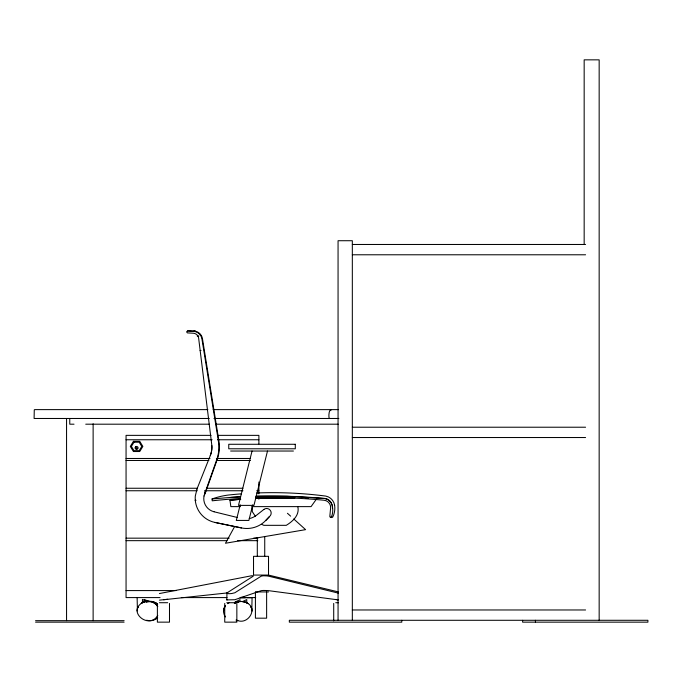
<?xml version="1.0" encoding="UTF-8"?>
<svg xmlns="http://www.w3.org/2000/svg" width="682" height="682" viewBox="0 0 682 682"><rect width="100%" height="100%" fill="white"/><g stroke="black" fill="none" stroke-linecap="round" stroke-linejoin="round"><path stroke-width="1.02" d="M297.787 506.462C299.901 515.123 292.8 521.321 286.278 525.328L263.781 525.328L261.965 524.458M157.781 615.394C149.375 629.929 126.826 611.933 142.436 602.641M225.572 616.963C222.835 613.766 222.835 608.736 225.572 605.531M246.824 602.845C258.913 608.702 247.165 626.281 236.202 619.819M334.623 505.268A20.059 20.059 0 0 1 332.876 516.854A1.569 1.569 0 0 1 330.753 517.314L331.691 516.368C334.01 509.931 332.927 499.233 324.41 498.431M223.483 611.251L223.756 609.086L225.427 605.804M331.691 516.368L331.657 516.615A0.929 0.929 0 0 1 329.824 516.368L330.6 508.039A7.161 7.161 0 0 0 324.172 500.256A543.545 543.545 0 0 0 255.716 497.843M252.042 451.032L238.495 505.388L253.951 505.388L267.497 451.032M240.192 504.833L236.304 520.426L248.862 520.426L252.749 504.833M204.012 495.967L204.941 492.95M196.987 489.062L195.299 496.036A24.74 24.74 0 0 0 214.958 522.429L241.522 527.945M204.54 494.152L216.748 459.702A37.536 37.51 0 0 0 218.393 441.237M196.953 489.062L210.303 455.585A22.523 22.506 0 0 0 211.821 445.465M137.662 607.977L138.318 606.571L137.559 608.276A8.73 8.73 0 0 0 137.125 610.987M234.693 526.427L225.486 543.239L305.596 529.65L293.772 518.985M204.873 492.251L205.64 491.04L205.077 491.04M316.653 498.789L311.06 506.624L251.956 506.624M338.4 599.913L269.45 590.774A5.661 0.486 3.8 0 0 267.029 590.527L263.593 590.45A5.627 0.597 0.8 0 0 261.138 590.68L234.821 599.725L226.782 599.904L226.978 592.905L252.954 576.375A5.746 0.887 -6.9 0 0 253.158 575.932L252.962 575.83A5.524 0.656 -8.9 0 0 251.581 575.77L159.426 593.553M214.958 522.429L241.556 527.945A26.24 26.24 0 0 0 265.784 520.443L269.407 516.624A4.535 4.535 0 0 0 270.234 510.255A4.535 4.535 0 0 0 263.874 509.428M265.784 520.443L269.441 516.624M263.908 509.42L256.509 515.251A18.005 18.005 0 0 1 249.237 518.601M157.704 617.858C154.72 620.475 150.398 621.311 146.604 620.228M226.782 599.904L227.447 599.674M227.592 603.655L228.964 602.879M234.344 603.561C238.333 600.799 243.977 600.74 247.95 603.544C244.088 600.893 238.691 600.74 234.736 603.289M238.171 602.121A11.986 11.986 0 0 0 235.895 601.618L240.013 599.691L240.013 601.439M242.647 601.524L246.765 599.597L246.765 602.223L245.469 602.223A11.986 11.986 0 0 0 242.647 601.524L243.227 601.609M146.025 601.984L152.427 601.507L156.8 603.391M167.678 599.256L159.426 600.143M146.604 601.737C150.398 600.663 154.72 601.49 157.704 604.107M236.117 620.85L237.779 620.492M145.974 601.439L146.553 601.354L142.436 599.427L142.436 602.053L143.74 602.053A11.986 11.986 0 0 1 146.553 601.354M148.497 601.354L147.917 601.439A11.986 11.986 0 0 1 148.497 601.354L144.371 599.427L144.371 601.174M163.552 599.759L227.745 592.88M240.345 506.624L230.848 506.624L229.953 500.247L240.252 499.335M240.158 498.499A543.545 543.545 0 0 0 212.213 500.81L212.059 498.96L230.797 497.4A596.972 596.972 0 0 1 240.183 496.846L230.797 497.4M229.953 500.247L240.755 499.284M255.716 498.337L294.974 497.817L255.528 498.363M205.239 493.853L205.026 493.862A420.521 1.176 -70.5 0 1 209.314 481.748L217.226 459.412A37.536 37.51 0 0 0 218.905 440.947L202.443 338.587A9.002 8.994 0 0 0 194.02 331.034L188.326 330.736A0.963 0.963 0 0 0 187.303 331.64M352.33 244.471L585.582 244.471M352.33 254.778L585.582 254.778M197.226 335.996L198.897 335.996M200.082 350.48L201.02 350.48M207.865 409.618L34.756 409.618A1.347 0.955 -90 0 0 34.271 409.908L34.1 418.475L209.289 418.475M213.176 409.618L338.494 409.618M213.978 418.475L338.852 418.475M74.023 424.195L69.76 424.195L69.76 418.475M85.736 424.195L209.289 424.195M215.683 424.195L338.17 424.195M352.33 427.222L585.582 427.222M211.07 435.363L126.059 435.363L126.059 597.585L160.057 597.585M217.439 435.363L258.887 435.363L258.887 443.914M352.33 437.529L585.582 437.529M126.059 439.754L212.128 439.754M217.439 439.754L258.887 439.754M230.627 451.032L293.422 451.032M126.059 458.474L210.005 458.474M216.382 458.474L250.388 458.474M126.059 460.469L208.939 460.469M216.382 460.469L250.388 460.469M126.059 488.252L197.251 488.252M206.816 488.252L242.945 488.252M126.059 490.75L197.251 490.75M204.694 490.75L242.945 490.75M256.764 490.75L258.887 490.75M195.12 500.298L196.015 500.298M126.059 538.166L229.135 538.166M253.576 538.166L257.822 538.166M126.059 540.664L227.004 540.664M237.634 540.664L257.822 540.664M268.52 575.071L253.525 575.071L253.525 556.324L268.52 556.324L268.52 575.071L338.204 591.874M126.059 590.578L175.999 590.578M255.724 591.933L268.52 591.933M240.882 597.321L244.463 597.321M181.31 597.585L227.004 597.585M240.823 597.585L255.699 597.585M246.765 597.756L252.076 597.756L251.82 609.052M240.013 597.85L245.324 597.85M159.426 602.717L167.678 602.717M226.782 602.717L235.017 602.717M335.774 602.717L338.553 602.717M137.38 608.881L137.125 597.585M352.33 609.972L585.582 609.972M35.566 620.671L124.115 620.671M35.566 622.146L124.115 622.146M305.306 498.184L308.4 498.32M194.523 331.435L187.814 331.026A0.963 0.963 0 0 0 187.456 332.901L193.347 333.234A5.627 5.618 0 0 1 198.641 338.161L211.727 444.536A22.523 22.506 0 0 1 210.269 455.593M305.826 498.192L307.795 498.303M324.726 498.482L287.182 496.274L255.844 496.257A596.972 596.972 0 0 1 324.726 498.482A9.054 9.054 0 0 1 332.484 507.996M235.205 601.609L238.359 602.249M337.454 599.802L335.774 599.41M235.895 601.618L236.475 601.703M236.117 601.643L237.779 602.001M338.4 593.127L269.45 576.375A5.763 0.887 6.9 0 0 267.029 575.923L263.593 575.779A5.635 1.083 1.5 0 0 261.138 576.196L234.821 592.777L231.761 593.519A4.058 0.725 -4.3 0 1 227.839 593.587L226.782 593.118M214.012 511.764L237.242 517.467M287.437 513.273L290.634 516.155M255.426 516.376L252.297 511.662L252.297 506.538M157.457 606.153C154.115 600.876 146.221 599.81 141.251 603.374C146.391 599.7 154.541 600.97 157.781 606.571M251.138 607.202L250.891 606.75L251.649 608.446A8.73 8.73 0 0 1 252.076 611.157M251.351 607.662L251.539 608.131M218.428 441.237L201.923 338.877A8.985 8.977 0 0 0 193.543 331.324M599.163 620.288L599.163 59.846L584.167 59.846L584.167 244.173M535.438 620.288L535.438 622.154M522.617 620.322L522.617 622.146L647.9 622.154L647.9 620.288L289.33 620.288L289.33 622.154L401.792 622.154L401.792 620.288M352.33 620.288L352.33 240.72L338.059 240.72L338.059 620.288M333.711 603.408L333.711 620.893M331.06 410.197C328.809 408.944 328.477 417.299 329.278 418.475M266.628 591.933L266.628 618.182L255.418 618.182L255.418 591.933M264.735 536.674L264.735 556.324M258.887 482.012L258.887 493.904M258.887 497.067L258.887 499.173M257.302 537.706L257.302 556.324M236.85 603.408L236.85 622.146L224.736 622.146L224.736 603.408M169.494 603.408L169.494 622.146L157.389 622.146L157.389 603.408M93.127 423.795L93.127 620.671M66.555 418.475L66.555 620.671M214.046 511.764A13.495 13.495 0 0 1 204.037 495.967M212.059 498.96A76.93 76.93 0 0 1 228.189 495.055A413.906 413.906 0 0 1 241.385 493.845M256.645 492.975A413.906 413.906 0 0 1 325.791 496.087A11.048 11.048 0 0 1 334.615 505.26M146.221 601.856A11.884 11.884 0 0 1 147.346 601.55M135.471 446.855L135.019 447.895L135.471 448.935L136.588 449.37L137.696 448.935L138.156 447.895L137.696 446.855L136.588 446.42L135.471 446.855M133.442 441.314L130.305 446.42L133.442 451.527L139.725 451.527L142.862 446.42L139.725 441.314L133.442 441.314M133.987 442.2L131.387 446.42L133.987 450.649L139.179 450.649L141.779 446.42L139.179 442.2L133.987 442.2M195.205 331.137L194.02 331.034L195.231 331.137M295.297 444.28L228.751 444.28L228.751 448.782L295.297 448.782L295.297 444.28M136.843 447.938L136.323 447.938L136.323 448.927L136.843 448.927L136.843 447.938"/></g></svg>
